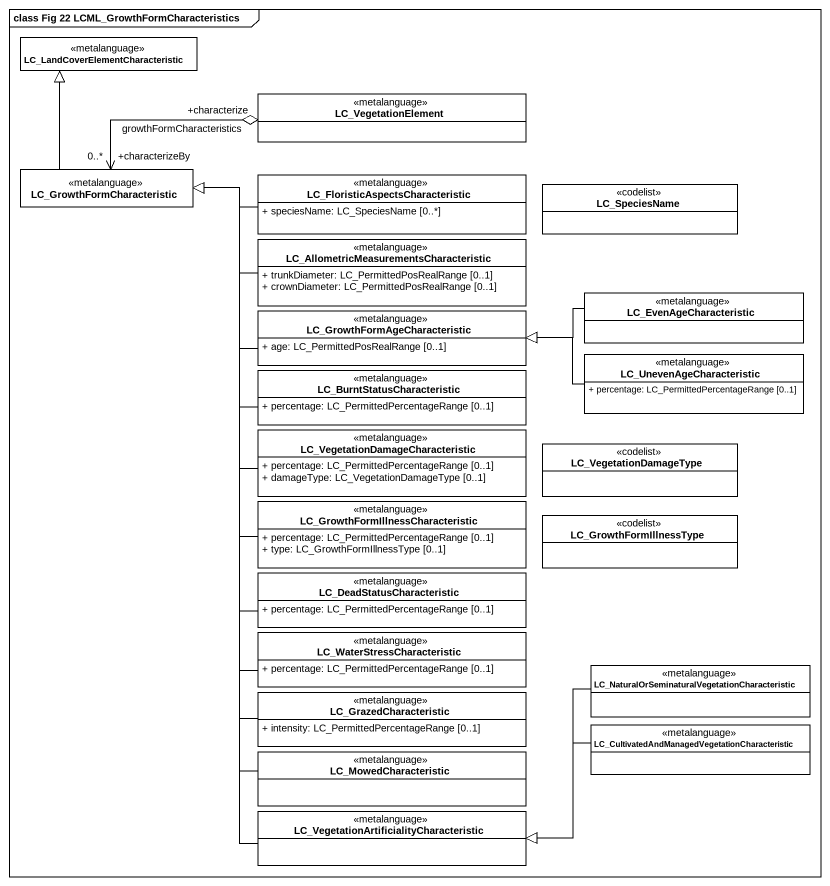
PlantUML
@startuml
mainframe class Fig 22 LCML_GrowthFormCharacteristics
hide circle
hide empty members
skinparam classAttributeIconSize 0
class "LC_LandCoverElementCharacteristic" as LC_LandCoverElementCharacter <<metalanguage>> #FFFFFF
class LC_VegetationElement <<metalanguage>> #FFFFFF
class LC_GrowthFormCharacteristic <<metalanguage>> #FFFFFF
class "LC_FloristicAspectsCharacteristic" as LC_FloristicAspectsCharacter <<metalanguage>> #FFFFFF {
  + speciesName: LC_SpeciesName [0..*]
}
class LC_SpeciesName <<codelist>> #FFFFFF
class "LC_AllometricMeasurementsCharacteristic" as LC_AllometricMeasurementsCha <<metalanguage>> #FFFFFF {
  + trunkDiameter: LC_PermittedPosRealRange [0..1]
  + crownDiameter: LC_PermittedPosRealRange [0..1]
}
class "LC_GrowthFormAgeCharacteristic" as LC_GrowthFormAgeCharacterist <<metalanguage>> #FFFFFF {
  + age: LC_PermittedPosRealRange [0..1]
}
class LC_EvenAgeCharacteristic <<metalanguage>> #FFFFFF
class LC_UnevenAgeCharacteristic <<metalanguage>> #FFFFFF {
  + percentage: LC_PermittedPercentageRange [0..1]
}
class LC_BurntStatusCharacteristic <<metalanguage>> #FFFFFF {
  + percentage: LC_PermittedPercentageRange [0..1]
}
class "LC_VegetationDamageCharacteristic" as LC_VegetationDamageCharacter <<metalanguage>> #FFFFFF {
  + percentage: LC_PermittedPercentageRange [0..1]
  + damageType: LC_VegetationDamageType [0..1]
}
class LC_VegetationDamageType <<codelist>> #FFFFFF
class "LC_GrowthFormIllnessCharacteristic" as LC_GrowthFormIllnessCharacte <<metalanguage>> #FFFFFF {
  + percentage: LC_PermittedPercentageRange [0..1]
  + type: LC_GrowthFormIllnessType [0..1]
}
class LC_GrowthFormIllnessType <<codelist>> #FFFFFF
class LC_DeadStatusCharacteristic <<metalanguage>> #FFFFFF {
  + percentage: LC_PermittedPercentageRange [0..1]
}
class LC_WaterStressCharacteristic <<metalanguage>> #FFFFFF {
  + percentage: LC_PermittedPercentageRange [0..1]
}
class LC_GrazedCharacteristic <<metalanguage>> #FFFFFF {
  + intensity: LC_PermittedPercentageRange [0..1]
}
class "LC_NaturalOrSeminaturalVegetationCharacteristic" as LC_NaturalOrSeminaturalVeget <<metalanguage>> #FFFFFF
class "LC_CultivatedAndManagedVegetationCharacteristic" as LC_CultivatedAndManagedVeget <<metalanguage>> #FFFFFF
class LC_MowedCharacteristic <<metalanguage>> #FFFFFF
class "LC_VegetationArtificialityCharacteristic" as LC_VegetationArtificialityCh <<metalanguage>> #FFFFFF
LC_GrowthFormCharacteristic -up-|> LC_LandCoverElementCharacter
LC_GrowthFormCharacteristic "+characterizeBy\n0..*" <-right-o "+characterize" LC_VegetationElement : growthFormCharacteristics
LC_FloristicAspectsCharacter -left-|> LC_GrowthFormCharacteristic
LC_AllometricMeasurementsCha -left-|> LC_GrowthFormCharacteristic
LC_GrowthFormAgeCharacterist -left-|> LC_GrowthFormCharacteristic
LC_EvenAgeCharacteristic -left-|> LC_GrowthFormAgeCharacterist
LC_UnevenAgeCharacteristic -left-|> LC_GrowthFormAgeCharacterist
LC_BurntStatusCharacteristic -up-|> LC_GrowthFormCharacteristic
LC_VegetationDamageCharacter -up-|> LC_GrowthFormCharacteristic
LC_GrowthFormIllnessCharacte -up-|> LC_GrowthFormCharacteristic
LC_DeadStatusCharacteristic -up-|> LC_GrowthFormCharacteristic
LC_WaterStressCharacteristic -up-|> LC_GrowthFormCharacteristic
LC_GrazedCharacteristic -up-|> LC_GrowthFormCharacteristic
LC_NaturalOrSeminaturalVeget -left-|> LC_VegetationArtificialityCh
LC_CultivatedAndManagedVeget -left-|> LC_VegetationArtificialityCh
LC_MowedCharacteristic -up-|> LC_GrowthFormCharacteristic
LC_VegetationArtificialityCh -up-|> LC_GrowthFormCharacteristic
@enduml
